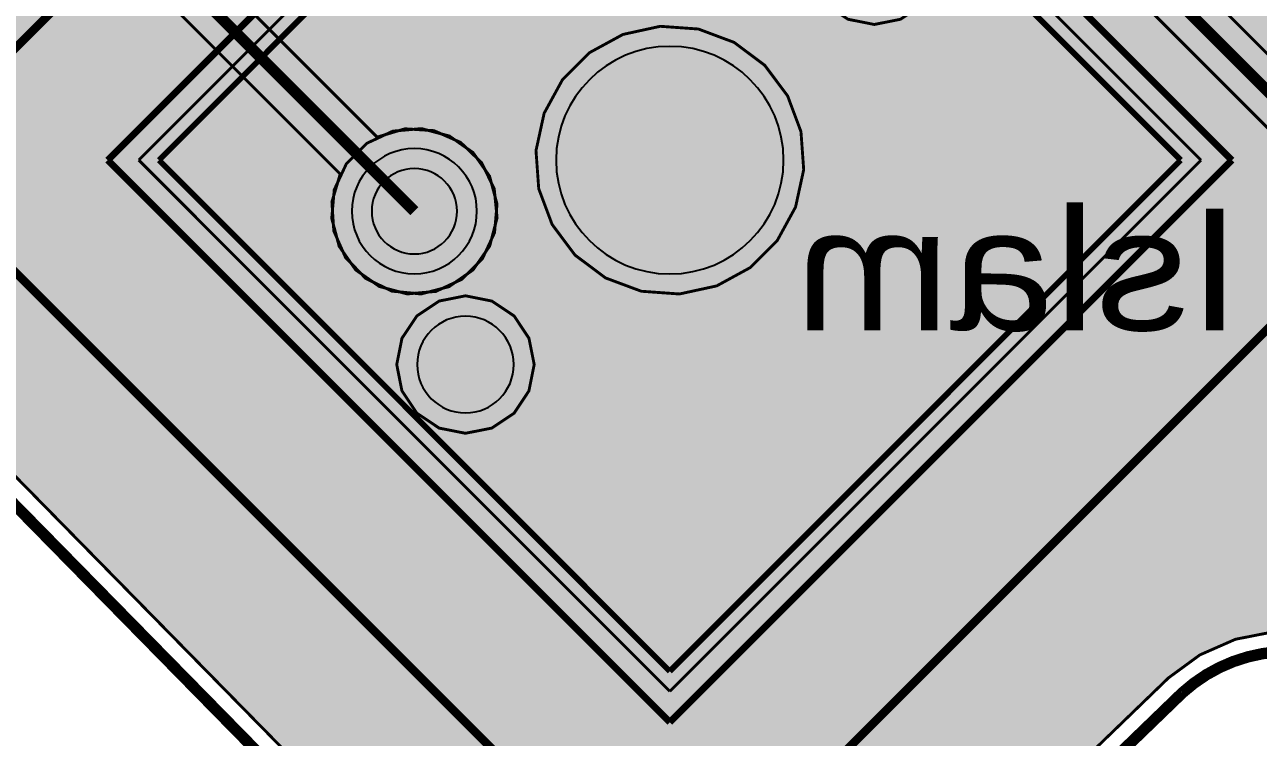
# Model space of a CAD drawing. Header units: millimetres. Extents: x 128 to 251, y -73 to 33.
# Drawn here: x 165.97 to 187.65, y -55.41 to -42.89 of the extents above; entities that cross this region are included whole.
import ezdxf
from ezdxf.enums import TextEntityAlignment as Align

# ---------------------------------------------------------------- set-up
doc = ezdxf.new("R2010")
doc.units = ezdxf.units.MM
doc.header["$MEASUREMENT"] = 0
for name, color, linetype, true_color in [('Board-Outline-Layer', 7, 'Continuous', 0xff00ff), ('Bottom-Layer', 7, 'Continuous', 0x0000ff), ('Bottom-Paste-Mask-Layer', 7, 'Continuous', 0x800000), ('Bottom-Silkscreen-Layer', 7, 'Continuous', 0x66cc33), ('Bottom-Solder-Mask-Layer', 7, 'Continuous', 0xaa00ff), ('F.Courtyard', 7, 'Continuous', 0x022880), ('Hole-Layer', 7, 'Continuous', 0x222222), ('Multi-Layer', 7, 'Continuous', 0xc0c0c0), ('Top-Assembly-Layer', 7, 'Continuous', 0x33cc99), ('Top-Layer', 7, 'Continuous', 0xff0000), ('Top-Paste-Mask-Layer', 7, 'Continuous', 0x808080), ('Top-Silkscreen-Layer', 7, 'Continuous', 0xffcc00), ('Top-Solder-Mask-Layer', 7, 'Continuous', 0x800080), ('User.Drawings', 7, 'Continuous', 0x0229e8)]:
    doc.layers.add(name, color=color, linetype=linetype, true_color=true_color)
doc.styles.get("Standard").update_dxf_attribs({"font": 'arial.ttf'})

msp = doc.modelspace()

# ---------------------------------------------------------------- hatches: boundary and pattern name
at = {"layer": 'Bottom-Layer'}
for points in [[(139.908, 21.105), (140.301, 21.105), (139.878, 20.881), (139.56, 20.524), (139.385, 20.08), (139.375, 19.602), (139.531, 19.15), (139.833, 18.78), (140.246, 18.538), (140.716, 18.454), (141.187, 18.538), (141.599, 18.78), (141.902, 19.15), (142.058, 19.602), (142.048, 20.08), (141.873, 20.524), (141.554, 20.881), (141.132, 21.105), (163.541, 21.105), (163.584, 21.107), (163.626, 21.115), (163.864, 21.098), (164.047, 20.945), (164.108, 20.714), (164.107, 20.705), (164.107, 20.695), (164.107, 15.941), (164.15, 15.447), (164.358, 14.996), (164.707, 14.641), (165.154, 14.426), (165.648, 14.374), (166.475, 14.374), (166.293, 14.159), (166.228, 13.885), (166.228, 12.785), (166.31, 12.481), (166.532, 12.258), (166.836, 12.177), (167.936, 12.177), (168.24, 12.258), (168.463, 12.481), (168.544, 12.785), (168.544, 13.885), (168.479, 14.159), (168.298, 14.374), (185.166, 14.376), (185.189, 14.374), (185.213, 14.374), (185.291, 14.376), (185.771, 14.283), (186.183, 14.018), (186.468, 13.621), (186.586, 13.147), (186.586, 10.433), (186.577, 9.929), (186.723, 9.445), (187.009, 9.03), (187.408, 8.722), (187.883, 8.55), (188.387, 8.532), (203.241, 8.641), (202.829, 8.401), (202.526, 8.035), (202.368, 7.586), (202.375, 7.11), (202.545, 6.665), (202.858, 6.307), (203.276, 6.079), (203.747, 6.008), (204.213, 6.105), (204.617, 6.356), (204.909, 6.732), (205.054, 7.185), (205.034, 7.66), (204.851, 8.1), (204.528, 8.449), (204.104, 8.665), (204.634, 8.898), (205.079, 9.268), (205.405, 9.747), (205.585, 10.297), (205.589, 10.327), (205.59, 10.358), (205.591, 13.287), (205.714, 13.592), (205.933, 13.837), (206.223, 13.993), (230.64, 13.993), (230.657, 13.993), (230.674, 13.995), (231.034, 13.948), (231.338, 13.746), (231.522, 13.432), (231.549, 13.07), (231.545, 13.043), (231.544, 13.017), (231.544, -4.89), (231.561, -5.618), (231.753, -6.32), (232.11, -6.955), (232.609, -7.485), (233.221, -7.879), (236.511, -9.687), (236.878, -10.054), (236.878, -18.76), (220.036, -47.654), (220, -47.741), (219.987, -47.835), (219.987, -49.818), (205.252, -65.512), (204.899, -65.718), (204.522, -65.877), (204.798, -65.5), (204.931, -65.051), (204.903, -64.585), (204.719, -64.155), (204.399, -63.813), (203.983, -63.6), (203.519, -63.54), (203.063, -63.642), (202.668, -63.892), (202.381, -64.262), (202.237, -64.706), (202.252, -65.174), (202.424, -65.608), (202.734, -65.959), (202.032, -65.693), (201.412, -65.269), (190.417, -54.469), (189.885, -54.039), (189.272, -53.734), (188.608, -53.57), (187.924, -53.554), (187.252, -53.686), (186.626, -53.961), (186.074, -54.365), (186.07, -54.368), (186.067, -54.372), (179.529, -60.687), (178.91, -61.051), (178.228, -61.276), (177.513, -61.353), (176.799, -61.277), (176.116, -61.053), (175.496, -60.689), (163.679, -48.655), (163.279, -48.335), (162.795, -48.168), (162.283, -48.173), (161.802, -48.349), (161.408, -48.677), (161.394, -48.695), (161.382, -48.713), (159.334, -51.863), (159.102, -52.068), (158.808, -52.169), (158.498, -52.15), (158.218, -52.014), (158.204, -52.004), (158.19, -51.995), (143.718, -43.141), (143.28, -42.7), (142.939, -42.181), (142.708, -41.604), (142.597, -40.993), (142.597, -40.989), (142.597, -40.985), (141.856, -33.79), (142.235, -34.091), (142.696, -34.239), (143.179, -34.217), (143.624, -34.026), (143.974, -33.692), (144.184, -33.256), (144.228, -32.774), (144.1, -32.307), (143.817, -31.914), (143.414, -31.646), (142.942, -31.537), (142.462, -31.599), (142.035, -31.826), (141.714, -32.189), (141.714, -31.591), (141.709, -30.467), (141.709, -2.111), (141.701, -2.033), (141.676, -1.959), (141.427, -1.592), (141.077, -1.321), (140.661, -1.172), (140.629, -1.168), (140.597, -1.166), (139.838, -1.166), (139.818, -1.167), (139.797, -1.168), (139.527, -1.118), (139.336, -0.921), (139.292, -0.649), (139.295, -0.624), (139.296, -0.598), (139.293, 20.608), (139.376, 20.878), (139.588, 21.063), (139.867, 21.107), (139.887, 21.106)], [(173.851, -47.195), (174.144, -46.776), (174.274, -46.281), (174.224, -45.771), (174.002, -45.31), (173.634, -44.955), (173.166, -44.748), (172.656, -44.715), (172.165, -44.861), (168.225, -40.922), (168.225, -25.019), (168.191, -24.844), (168.091, -24.695), (165.87, -22.474), (165.737, -22.052), (165.455, -21.712), (165.066, -21.501), (164.627, -21.452), (164.202, -21.57), (163.851, -21.839), (163.627, -22.221), (163.562, -22.658), (163.666, -23.087), (163.923, -23.447), (164.296, -23.684), (164.73, -23.764), (165.163, -23.676), (165.532, -23.431), (167.309, -25.209), (167.309, -41.111), (167.344, -41.287), (167.443, -41.435), (171.517, -45.509), (171.371, -46), (171.404, -46.51), (171.611, -46.978), (171.966, -47.346), (172.427, -47.568), (172.937, -47.618), (173.432, -47.488)], [(175.643, -46.934), (176.18, -47.336), (176.809, -47.57), (177.479, -47.618), (178.134, -47.476), (178.724, -47.154), (179.198, -46.679), (179.52, -46.09), (179.663, -45.434), (179.615, -44.765), (179.38, -44.136), (178.978, -43.599), (178.441, -43.197), (177.812, -42.962), (177.142, -42.914), (176.486, -43.057), (175.897, -43.378), (175.423, -43.853), (175.101, -44.442), (174.958, -45.098), (175.006, -45.768), (175.241, -46.396)], [(175.31, -45.266, 1), (179.31, -45.266, 1)], [(171.72, -46.164, 1), (173.92, -46.164, 1)], [(172.864, -49.713), (173.256, -49.975), (173.718, -50.066), (174.181, -49.975), (174.573, -49.713), (174.834, -49.321), (174.926, -48.858), (174.834, -48.396), (174.573, -48.004), (174.181, -47.742), (173.718, -47.65), (173.256, -47.742), (172.864, -48.004), (172.602, -48.396), (172.51, -48.858), (172.602, -49.321)], [(172.868, -48.858, 1), (174.568, -48.858, 1)]]:
    msp.add_hatch(color=256, dxfattribs=at).paths.add_polyline_path(points)
at = {"layer": 'Bottom-Paste-Mask-Layer'}
for points in [[(175.31, -45.266, 1), (179.31, -45.266, 1)], [(171.72, -46.164, 1), (173.92, -46.164, 1)], [(172.868, -48.858, 1), (174.568, -48.858, 1)]]:
    msp.add_hatch(color=256, dxfattribs=at).paths.add_polyline_path(points)
at = {"layer": 'Bottom-Solder-Mask-Layer'}
for points in [[(175.31, -45.266, 1), (179.31, -45.266, 1)], [(171.72, -46.164, 1), (173.92, -46.164, 1)], [(172.868, -48.858, 1), (174.568, -48.858, 1)]]:
    msp.add_hatch(color=256, dxfattribs=at).paths.add_polyline_path(points)
at = {"layer": 'Hole-Layer'}
for points in [[(175.31, -45.266, 1), (179.31, -45.266, 1)], [(172.07, -46.164, 1), (173.57, -46.164, 1)], [(172.868, -48.858, 1), (174.568, -48.858, 1)]]:
    msp.add_hatch(color=256, dxfattribs=at).paths.add_polyline_path(points)
at = {"layer": 'Multi-Layer'}
for points in [[(175.31, -45.266, 1), (179.31, -45.266, 1)], [(175.31, -45.266, 1), (179.31, -45.266, 1)], [(175.31, -45.266, 1), (179.31, -45.266, 1)], [(171.72, -46.164, 1), (173.92, -46.164, 1)], [(171.72, -46.164, 1), (173.92, -46.164, 1)], [(171.72, -46.164, 1), (173.92, -46.164, 1)], [(172.868, -48.858, 1), (174.568, -48.858, 1)], [(172.868, -48.858, 1), (174.568, -48.858, 1)], [(172.868, -48.858, 1), (174.568, -48.858, 1)]]:
    msp.add_hatch(color=256, dxfattribs=at).paths.add_polyline_path(points)
at = {"layer": 'Top-Layer'}
for points in [[(139.908, 21.105), (140.301, 21.105), (139.878, 20.881), (139.56, 20.524), (139.385, 20.08), (139.375, 19.602), (139.531, 19.15), (139.833, 18.78), (140.246, 18.538), (140.716, 18.454), (141.187, 18.538), (141.599, 18.78), (141.902, 19.15), (142.058, 19.602), (142.048, 20.08), (141.873, 20.524), (141.554, 20.881), (141.132, 21.105), (163.541, 21.105), (163.584, 21.107), (163.626, 21.115), (163.864, 21.098), (164.047, 20.945), (164.108, 20.714), (164.107, 20.705), (164.107, 20.695), (164.107, 15.941), (164.15, 15.447), (164.358, 14.996), (164.707, 14.641), (165.154, 14.426), (165.648, 14.374), (166.475, 14.374), (166.293, 14.159), (166.228, 13.885), (166.228, 12.825), (162.744, 9.341), (162.645, 9.192), (162.61, 9.017), (162.61, 0.86), (162.441, 0.597), (162.412, 0.286), (162.528, -0.004), (162.765, -0.208), (163.068, -0.282), (163.372, -0.208), (163.608, -0.004), (163.725, 0.286), (163.695, 0.597), (163.526, 0.86), (163.526, 8.827), (166.876, 12.177), (167.936, 12.177), (168.24, 12.258), (168.463, 12.481), (168.544, 12.785), (168.544, 12.877), (178.246, 12.877), (184.334, 6.788), (184.483, 6.689), (184.658, 6.654), (196.026, 6.654), (198.304, 4.375), (198.453, 4.276), (198.628, 4.241), (205.359, 4.241), (205.535, 4.276), (205.683, 4.375), (207.2, 5.892), (208.002, 5.892), (208.263, 5.498), (208.656, 5.234), (209.119, 5.142), (211.019, 5.142), (211.482, 5.234), (211.874, 5.496), (212.136, 5.888), (212.228, 6.35), (212.136, 6.812), (211.874, 7.204), (211.482, 7.466), (211.019, 7.558), (209.119, 7.558), (208.656, 7.466), (208.263, 7.202), (208.002, 6.808), (207.01, 6.808), (206.835, 6.773), (206.686, 6.674), (205.17, 5.157), (198.818, 5.157), (196.539, 7.436), (196.391, 7.535), (196.215, 7.57), (184.848, 7.57), (178.759, 13.659), (178.611, 13.758), (178.435, 13.793), (168.544, 13.793), (168.544, 13.885), (168.479, 14.159), (168.298, 14.374), (185.166, 14.376), (185.189, 14.374), (185.213, 14.374), (185.291, 14.376), (185.771, 14.283), (186.183, 14.018), (186.468, 13.621), (186.586, 13.147), (186.586, 10.433), (186.577, 9.929), (186.723, 9.445), (187.009, 9.03), (187.408, 8.722), (187.883, 8.55), (188.387, 8.532), (203.241, 8.641), (202.829, 8.401), (202.526, 8.035), (202.368, 7.586), (202.375, 7.11), (202.545, 6.665), (202.858, 6.307), (203.276, 6.079), (203.747, 6.008), (204.213, 6.105), (204.617, 6.356), (204.909, 6.732), (205.054, 7.185), (205.034, 7.66), (204.851, 8.1), (204.528, 8.449), (204.104, 8.665), (204.634, 8.898), (205.079, 9.268), (205.405, 9.747), (205.585, 10.297), (205.589, 10.327), (205.59, 10.358), (205.591, 13.287), (205.714, 13.592), (205.933, 13.837), (206.223, 13.993), (230.64, 13.993), (230.657, 13.993), (230.674, 13.995), (231.034, 13.948), (231.338, 13.746), (231.522, 13.432), (231.549, 13.07), (231.545, 13.043), (231.544, 13.017), (231.544, -4.89), (231.561, -5.618), (231.753, -6.32), (232.11, -6.955), (232.609, -7.485), (233.221, -7.879), (236.511, -9.687), (236.878, -10.054), (236.878, -18.76), (220.036, -47.654), (220, -47.741), (219.987, -47.835), (219.987, -49.818), (205.252, -65.512), (204.899, -65.718), (204.522, -65.877), (204.798, -65.5), (204.931, -65.051), (204.903, -64.585), (204.719, -64.155), (204.399, -63.813), (203.983, -63.6), (203.519, -63.54), (203.063, -63.642), (202.668, -63.892), (202.381, -64.262), (202.237, -64.706), (202.252, -65.174), (202.424, -65.608), (202.734, -65.959), (202.032, -65.693), (201.412, -65.269), (190.417, -54.469), (189.885, -54.039), (189.272, -53.734), (188.608, -53.57), (187.924, -53.554), (187.252, -53.686), (186.626, -53.961), (186.074, -54.365), (186.07, -54.368), (186.067, -54.372), (179.529, -60.687), (178.91, -61.051), (178.228, -61.276), (177.513, -61.353), (176.799, -61.277), (176.116, -61.053), (175.496, -60.689), (163.679, -48.655), (163.279, -48.335), (162.795, -48.168), (162.283, -48.173), (161.802, -48.349), (161.408, -48.677), (161.394, -48.695), (161.382, -48.713), (159.334, -51.863), (159.102, -52.068), (158.808, -52.169), (158.498, -52.15), (158.218, -52.014), (158.204, -52.004), (158.19, -51.995), (143.718, -43.141), (143.28, -42.7), (142.939, -42.181), (142.708, -41.604), (142.597, -40.993), (142.597, -40.989), (142.597, -40.985), (141.856, -33.79), (142.235, -34.091), (142.696, -34.239), (143.179, -34.217), (143.624, -34.026), (143.974, -33.692), (144.184, -33.256), (144.228, -32.774), (144.1, -32.307), (143.817, -31.914), (143.414, -31.646), (142.942, -31.537), (142.462, -31.599), (142.035, -31.826), (141.714, -32.189), (141.714, -31.591), (141.709, -30.467), (141.709, -2.111), (141.701, -2.033), (141.676, -1.959), (141.427, -1.592), (141.077, -1.321), (140.661, -1.172), (140.629, -1.168), (140.597, -1.166), (139.838, -1.166), (139.818, -1.167), (139.797, -1.168), (139.527, -1.118), (139.336, -0.921), (139.292, -0.649), (139.295, -0.624), (139.296, -0.598), (139.293, 20.608), (139.376, 20.878), (139.588, 21.063), (139.867, 21.107), (139.887, 21.106)], [(178.622, -34.21), (178.704, -33.768), (178.612, -33.328), (178.359, -32.957), (177.983, -32.709), (177.542, -32.624), (177.101, -32.713), (176.727, -32.963), (176.477, -33.337), (176.388, -33.777), (176.474, -34.219), (176.721, -34.594), (177.092, -34.848), (177.532, -34.94), (177.975, -34.858), (194.431, -51.314), (194.579, -51.414), (194.755, -51.448), (198.233, -51.448), (198.477, -51.898), (198.861, -52.237), (199.338, -52.421), (199.849, -52.43), (200.332, -52.261), (200.727, -51.936), (200.986, -51.494), (201.075, -50.99), (200.986, -50.487), (200.727, -50.045), (200.332, -49.72), (199.849, -49.551), (199.338, -49.559), (198.861, -49.744), (198.477, -50.082), (198.233, -50.532), (194.944, -50.532)], [(175.643, -46.934), (176.18, -47.336), (176.809, -47.57), (177.479, -47.618), (178.134, -47.476), (178.724, -47.154), (179.198, -46.679), (179.52, -46.09), (179.663, -45.434), (179.615, -44.765), (179.38, -44.136), (178.978, -43.599), (178.441, -43.197), (177.812, -42.962), (177.142, -42.914), (176.486, -43.057), (175.897, -43.378), (175.423, -43.853), (175.101, -44.442), (174.958, -45.098), (175.006, -45.768), (175.241, -46.396)], [(175.31, -45.266, 1), (179.31, -45.266, 1)], [(171.789, -47.195), (172.204, -47.486), (172.693, -47.617), (173.198, -47.573), (173.657, -47.359), (174.015, -47.001), (174.229, -46.542), (174.273, -46.037), (174.142, -45.548), (173.851, -45.133), (173.437, -44.843), (172.947, -44.712), (172.443, -44.756), (171.984, -44.97), (171.626, -45.328), (171.412, -45.787), (171.368, -46.291), (171.499, -46.781)], [(171.72, -46.164, 1), (173.92, -46.164, 1)], [(172.864, -49.713), (173.256, -49.975), (173.718, -50.066), (174.181, -49.975), (174.573, -49.713), (174.834, -49.321), (174.926, -48.858), (174.834, -48.396), (174.573, -48.004), (174.181, -47.742), (173.718, -47.65), (173.256, -47.742), (172.864, -48.004), (172.602, -48.396), (172.51, -48.858), (172.602, -49.321)], [(172.868, -48.858, 1), (174.568, -48.858, 1)]]:
    msp.add_hatch(color=256, dxfattribs=at).paths.add_polyline_path(points)
at = {"layer": 'Top-Paste-Mask-Layer'}
for points in [[(175.31, -45.266, 1), (179.31, -45.266, 1)], [(171.72, -46.164, 1), (173.92, -46.164, 1)], [(172.868, -48.858, 1), (174.568, -48.858, 1)]]:
    msp.add_hatch(color=256, dxfattribs=at).paths.add_polyline_path(points)
at = {"layer": 'Top-Solder-Mask-Layer'}
for points in [[(175.31, -45.266, 1), (179.31, -45.266, 1)], [(171.72, -46.164, 1), (173.92, -46.164, 1)], [(172.868, -48.858, 1), (174.568, -48.858, 1)]]:
    msp.add_hatch(color=256, dxfattribs=at).paths.add_polyline_path(points)

# ---------------------------------------------------------------- linework, layer by layer
at = {"layer": 'Board-Outline-Layer', "const_width": 0.2}
for points in [[(175.26, -60.96), (163.416, -48.899)], [(186.316, -54.629), (179.762, -60.96)]]:
    msp.add_lwpolyline(points, dxfattribs=at)
msp.add_lwpolyline([(186.316, -54.629, -0.403), (190.164, -54.723)], format="xyb", dxfattribs=at)
at = {"layer": 'Bottom-Layer', "const_width": 0.0508}
for points in [[(180.048, -42.528), (180.44, -42.79), (180.903, -42.882), (181.365, -42.79), (181.757, -42.528), (182.019, -42.136), (182.111, -41.674), (182.019, -41.212), (181.757, -40.82), (181.365, -40.558), (180.903, -40.466), (180.44, -40.558), (180.048, -40.82), (179.786, -41.212), (179.694, -41.674), (179.786, -42.136)], [(175.643, -46.934), (176.18, -47.336), (176.809, -47.57), (177.479, -47.618), (178.134, -47.476), (178.724, -47.154), (179.198, -46.679), (179.52, -46.09), (179.663, -45.434), (179.615, -44.765), (179.38, -44.136), (178.978, -43.599), (178.441, -43.197), (177.812, -42.962), (177.142, -42.914), (176.486, -43.057), (175.897, -43.378), (175.423, -43.853), (175.101, -44.442), (174.958, -45.098), (175.006, -45.768), (175.241, -46.396)], [(172.864, -49.713), (173.256, -49.975), (173.718, -50.066), (174.181, -49.975), (174.573, -49.713), (174.834, -49.321), (174.926, -48.858), (174.834, -48.396), (174.573, -48.004), (174.181, -47.742), (173.718, -47.65), (173.256, -47.742), (172.864, -48.004), (172.602, -48.396), (172.51, -48.858), (172.602, -49.321)]]:
    msp.add_lwpolyline(points, close=True, dxfattribs=at)
at = {"layer": 'Bottom-Layer'}
for points, const_width in [([(167.443, -41.435), (171.517, -45.509), (171.371, -46), (171.404, -46.51), (171.611, -46.978), (171.966, -47.346), (172.427, -47.568), (172.937, -47.618), (173.432, -47.488), (173.851, -47.195), (174.144, -46.776), (174.274, -46.281), (174.224, -45.771), (174.002, -45.31), (173.634, -44.955), (173.166, -44.748), (172.656, -44.715), (172.165, -44.861), (168.225, -40.922)], 0.0508), ([(172.82, -46.164), (167.767, -41.111)], 0.2), ([(175.496, -60.689), (163.679, -48.655)], 0.0508), ([(201.412, -65.269), (190.417, -54.469), (189.885, -54.039), (189.272, -53.734), (188.608, -53.57), (187.924, -53.554), (187.252, -53.686), (186.626, -53.961), (186.074, -54.365), (186.07, -54.368), (186.067, -54.372), (179.529, -60.687)], 0.0508)]:
    msp.add_lwpolyline(points, dxfattribs=dict(at, const_width=const_width))
for points in [[(175.31, -45.266, 1), (179.31, -45.266, 1)], [(171.72, -46.164, 1), (173.92, -46.164, 1)], [(172.868, -48.858, 1), (174.568, -48.858, 1)]]:
    msp.add_lwpolyline(points, format="xyb", close=True, dxfattribs=at)
at = {"layer": 'Bottom-Paste-Mask-Layer'}
for points in [[(175.31, -45.266, 1), (179.31, -45.266, 1)], [(171.72, -46.164, 1), (173.92, -46.164, 1)], [(172.868, -48.858, 1), (174.568, -48.858, 1)]]:
    msp.add_lwpolyline(points, format="xyb", close=True, dxfattribs=at)
at = {"layer": 'Bottom-Solder-Mask-Layer'}
for points in [[(175.31, -45.266, 1), (179.31, -45.266, 1)], [(171.72, -46.164, 1), (173.92, -46.164, 1)], [(172.868, -48.858, 1), (174.568, -48.858, 1)]]:
    msp.add_lwpolyline(points, format="xyb", close=True, dxfattribs=at)
at = {"layer": 'F.Courtyard', "const_width": 0.05}
for points in [[(167.977, -45.266), (177.31, -35.932)], [(167.977, -45.266), (177.31, -35.932)], [(177.31, -35.932), (186.644, -45.266)], [(177.31, -35.932), (186.644, -45.266)], [(177.31, -54.6), (167.977, -45.266)], [(177.31, -54.6), (167.977, -45.266)], [(186.644, -45.266), (177.31, -54.6)], [(186.644, -45.266), (177.31, -54.6)]]:
    msp.add_lwpolyline(points, dxfattribs=at)
at = {"layer": 'Hole-Layer'}
for points in [[(175.31, -45.266, 1), (179.31, -45.266, 1)], [(172.07, -46.164, 1), (173.57, -46.164, 1)], [(172.868, -48.858, 1), (174.568, -48.858, 1)]]:
    msp.add_lwpolyline(points, format="xyb", close=True, dxfattribs=at)
at = {"layer": 'Multi-Layer'}
for points in [[(175.31, -45.266, 1), (179.31, -45.266, 1)], [(175.31, -45.266, 1), (179.31, -45.266, 1)], [(175.31, -45.266, 1), (179.31, -45.266, 1)], [(171.72, -46.164, 1), (173.92, -46.164, 1)], [(171.72, -46.164, 1), (173.92, -46.164, 1)], [(171.72, -46.164, 1), (173.92, -46.164, 1)], [(172.868, -48.858, 1), (174.568, -48.858, 1)], [(172.868, -48.858, 1), (174.568, -48.858, 1)], [(172.868, -48.858, 1), (174.568, -48.858, 1)]]:
    msp.add_lwpolyline(points, format="xyb", close=True, dxfattribs=at)
at = {"layer": 'Top-Assembly-Layer', "const_width": 0.1}
for points in [[(168.33, -45.266), (177.31, -36.286)], [(168.33, -45.266), (177.31, -36.286)], [(177.31, -36.286), (186.291, -45.266)], [(177.31, -36.286), (186.291, -45.266)], [(177.31, -54.247), (168.33, -45.266)], [(177.31, -54.247), (168.33, -45.266)], [(186.291, -45.266), (177.31, -54.247)], [(186.291, -45.266), (177.31, -54.247)]]:
    msp.add_lwpolyline(points, dxfattribs=at)
at = {"layer": 'Top-Layer'}
for points, const_width in [([(194.944, -50.532), (178.622, -34.21), (178.704, -33.768), (178.612, -33.328), (178.359, -32.957), (177.983, -32.709), (177.542, -32.624), (177.101, -32.713), (176.727, -32.963), (176.477, -33.337), (176.388, -33.777), (176.474, -34.219), (176.721, -34.594), (177.092, -34.848), (177.532, -34.94), (177.975, -34.858), (194.431, -51.314)], 0.0508), ([(177.546, -33.782), (194.755, -50.99)], 0.2), ([(175.496, -60.689), (163.679, -48.655)], 0.0508), ([(201.412, -65.269), (190.417, -54.469), (189.885, -54.039), (189.272, -53.734), (188.608, -53.57), (187.924, -53.554), (187.252, -53.686), (186.626, -53.961), (186.074, -54.365), (186.07, -54.368), (186.067, -54.372), (179.529, -60.687)], 0.0508)]:
    msp.add_lwpolyline(points, dxfattribs=dict(at, const_width=const_width))
at = {"layer": 'Top-Layer', "const_width": 0.0508}
for points in [[(180.048, -42.528), (180.44, -42.79), (180.903, -42.882), (181.365, -42.79), (181.757, -42.528), (182.019, -42.136), (182.111, -41.674), (182.019, -41.212), (181.757, -40.82), (181.365, -40.558), (180.903, -40.466), (180.44, -40.558), (180.048, -40.82), (179.786, -41.212), (179.694, -41.674), (179.786, -42.136)], [(175.643, -46.934), (176.18, -47.336), (176.809, -47.57), (177.479, -47.618), (178.134, -47.476), (178.724, -47.154), (179.198, -46.679), (179.52, -46.09), (179.663, -45.434), (179.615, -44.765), (179.38, -44.136), (178.978, -43.599), (178.441, -43.197), (177.812, -42.962), (177.142, -42.914), (176.486, -43.057), (175.897, -43.378), (175.423, -43.853), (175.101, -44.442), (174.958, -45.098), (175.006, -45.768), (175.241, -46.396)], [(171.789, -47.195), (172.204, -47.486), (172.693, -47.617), (173.198, -47.573), (173.657, -47.359), (174.015, -47.001), (174.229, -46.542), (174.273, -46.037), (174.142, -45.548), (173.851, -45.133), (173.437, -44.843), (172.947, -44.712), (172.443, -44.756), (171.984, -44.97), (171.626, -45.328), (171.412, -45.787), (171.368, -46.291), (171.499, -46.781)], [(172.864, -49.713), (173.256, -49.975), (173.718, -50.066), (174.181, -49.975), (174.573, -49.713), (174.834, -49.321), (174.926, -48.858), (174.834, -48.396), (174.573, -48.004), (174.181, -47.742), (173.718, -47.65), (173.256, -47.742), (172.864, -48.004), (172.602, -48.396), (172.51, -48.858), (172.602, -49.321)]]:
    msp.add_lwpolyline(points, close=True, dxfattribs=at)
at = {"layer": 'Top-Layer'}
for points in [[(175.31, -45.266, 1), (179.31, -45.266, 1)], [(171.72, -46.164, 1), (173.92, -46.164, 1)], [(172.868, -48.858, 1), (174.568, -48.858, 1)]]:
    msp.add_lwpolyline(points, format="xyb", close=True, dxfattribs=at)
at = {"layer": 'Top-Paste-Mask-Layer'}
for points in [[(175.31, -45.266, 1), (179.31, -45.266, 1)], [(171.72, -46.164, 1), (173.92, -46.164, 1)], [(172.868, -48.858, 1), (174.568, -48.858, 1)]]:
    msp.add_lwpolyline(points, format="xyb", close=True, dxfattribs=at)
at = {"layer": 'Top-Silkscreen-Layer', "const_width": 0.12}
for points in [[(167.432, -45.266), (177.31, -35.388)], [(167.432, -45.266), (177.31, -35.388)], [(177.31, -35.388), (187.189, -45.266)], [(177.31, -35.388), (187.189, -45.266)], [(177.31, -55.145), (167.432, -45.266)], [(177.31, -55.145), (167.432, -45.266)], [(187.189, -45.266), (177.31, -55.145)], [(187.189, -45.266), (177.31, -55.145)]]:
    msp.add_lwpolyline(points, dxfattribs=at)
at = {"layer": 'Top-Solder-Mask-Layer'}
for points in [[(175.31, -45.266, 1), (179.31, -45.266, 1)], [(171.72, -46.164, 1), (173.92, -46.164, 1)], [(172.868, -48.858, 1), (174.568, -48.858, 1)]]:
    msp.add_lwpolyline(points, format="xyb", close=True, dxfattribs=at)
at = {"layer": 'User.Drawings', "const_width": 0.15}
for points in [[(163.84, -45.266), (177.31, -31.796)], [(163.84, -45.266), (177.31, -31.796)], [(177.31, -58.737), (163.84, -45.266)], [(177.31, -58.737), (163.84, -45.266)], [(190.781, -45.266), (177.31, -58.737)], [(190.781, -45.266), (177.31, -58.737)]]:
    msp.add_lwpolyline(points, dxfattribs=at)

# ---------------------------------------------------------------- texts
at = {"layer": 'Bottom-Silkscreen-Layer', "text_generation_flag": 2, "width": 1.1}
msp.add_text('Saymon Islam', height=2.1336, dxfattribs=at).set_placement((200.279, -48.895), align=Align.BOTTOM_LEFT)

doc.saveas('drawing.dxf')
